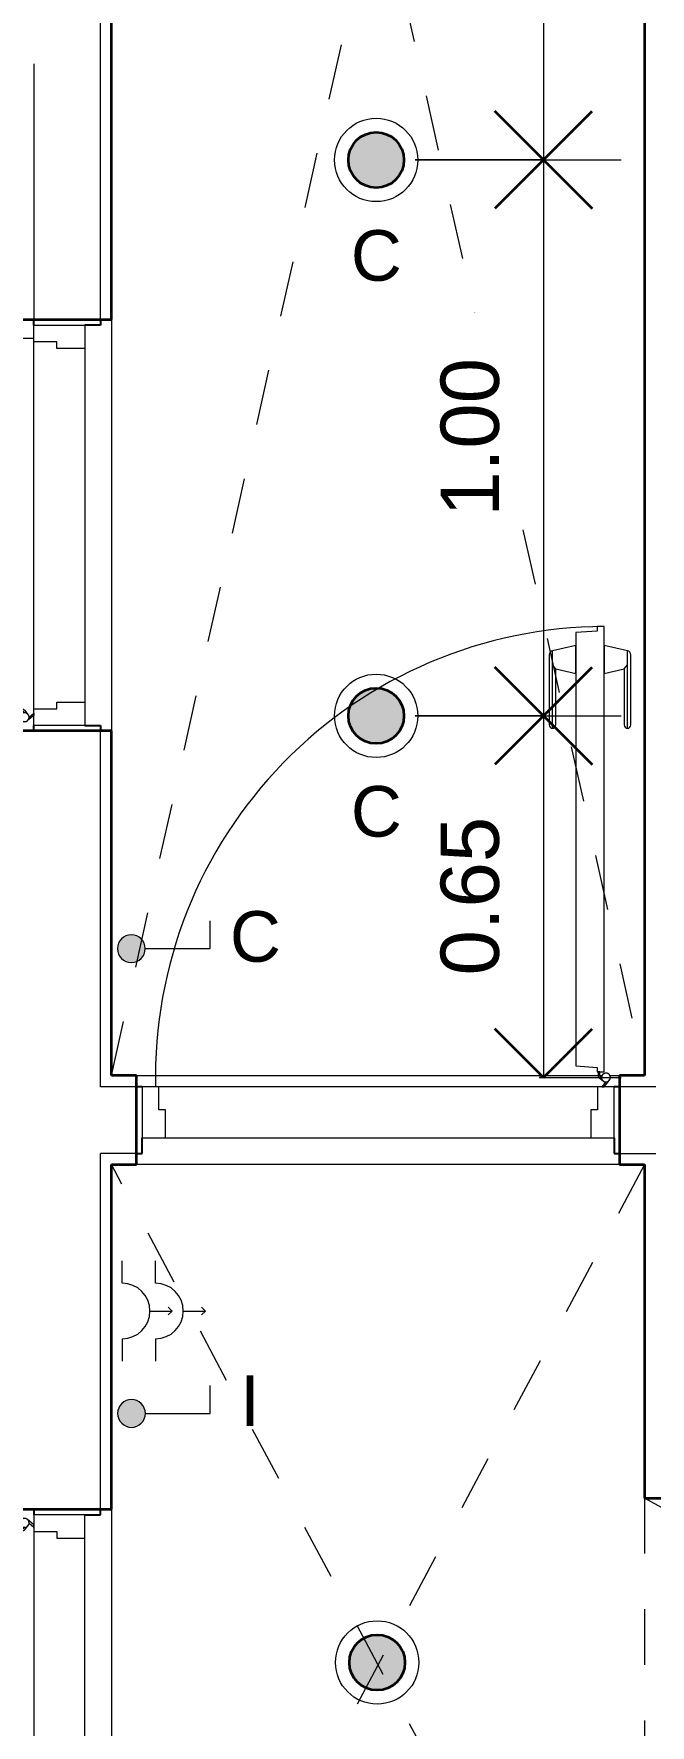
# Model space of a CAD drawing. Header units: metres. Extents: x -1.5 to 31.4, y -9.2 to 10.9.
# Drawn here: x 2.836 to 3.946, y -0.771 to 2.272 of the extents above; entities that cross this region are included whole.
import ezdxf

# ---------------------------------------------------------------- set-up
doc = ezdxf.new("R2010")
doc.units = ezdxf.units.M
doc.linetypes.add('Trazo', pattern=[0.0023, 0.0015, -0.0008])
for name, color, linetype, lineweight in [('A-ANNO-DIMS', 7, 'Continuous', 9), ('A-ANNO-DIMS-70', 7, 'Continuous', 9), ('A-DETL-GENF', 7, 'Continuous', 18), ('A-DETL-MEDM', 7, 'Continuous', 35), ('A-DETL-THIN', 7, 'Continuous', 18), ('A-DOOR', 7, 'Continuous', 18), ('A-WALL', 7, 'Continuous', 18), ('G-ANNO-TEXT', 7, 'Continuous', 9)]:
    doc.layers.add(name, color=color, linetype=linetype, lineweight=lineweight)
doc.layers.add('A-DETL-HDLN', color=94, linetype='Trazo', lineweight=18, true_color=0x00a600)
doc.styles.add('Arial_1', font='arial.ttf', dxfattribs={"height": 0.105})
doc.styles.add('Arial_2', font='arial.ttf', dxfattribs={"height": 0.091})
doc.dimstyles.new('Diagonal_-_Arial_1_5_mm', dxfattribs={"dimscale": 0.3048, "dimtxt": 0.107127, "dimasz": 0.287073, "dimexe": 0.459318, "dimexo": 0.229659, "dimgap": 0.160761, "dimtad": 1, "dimrnd": 0.01, "dimzin": 0, "dimdsep": 46, "dimtxsty": 'Arial_1', "dimblk1": 'OPEN30', "dimblk2": 'OPEN30', "dimsah": 1, "dimcen": 0.09, "dimaunit": 1, "dimadec": 4, "dimazin": 0, "dimtfac": 1, "dimtdec": 4, "dimtix": 1, "dimtmove": 0, "dimatfit": 3, "dimfxl": 1, "dimtvp": 1, "dimtfill": 1, "dimtolj": 1, "dimtzin": 0, "dimarcsym": 2})

# ---------------------------------------------------------------- blocks, each defined once
blk = doc.blocks.new('PUERTA PVC BLANCA - 87cm X 205cm - P1-2763259-ARQ_ELEC_PB')
at = {"layer": 'A-DETL-GENF', "color": 253, "true_color": 0xaaaaaa}
for p, q in [((0.4072, 0.8878), (0.3946, 0.8878)), ((0.3946, 0.8878), (0.3946, 0.8798)), ((0.4072, 0.0868), (0.4072, 0.8878)), ((0.3562, 0.8538), (0.3142, 0.8443)), ((0.3946, 0.8798), (0.3562, 0.8771)), ((0.3562, 0.8771), (0.3562, 0.0975)), ((0.3562, 0.8032), (0.3562, 0.8538)), ((0.4492, 0.8443), (0.4072, 0.8538)), ((0.4072, 0.8538), (0.4072, 0.8032)), ((0.3082, 0.8371), (0.3082, 0.7108)), ((0.3142, 0.7048), (0.3142, 0.8443)), ((0.4492, 0.7048), (0.4492, 0.8443)), ((0.4552, 0.7108), (0.4552, 0.8371)), ((0.3202, 0.8119), (0.3142, 0.8189)), ((0.3202, 0.7108), (0.3202, 0.8119)), ((0.3202, 0.8119), (0.3562, 0.8032)), ((0.4072, 0.8032), (0.4432, 0.8119)), ((0.4432, 0.8119), (0.4492, 0.8189)), ((0.4432, 0.8119), (0.4432, 0.7108)), ((0.3562, 0.0975), (0.3946, 0.0948)), ((0.3946, 0.0948), (0.3946, 0.0868)), ((0.3946, 0.0868), (0.4072, 0.0868)), ((0.3995, 0.0868), (0.3964, 0.0868)), ((0.3964, 0.0868), (0.3964, 0.0791)), ((0.3975, 0.0768), (0.4052, 0.0704)), ((0.3995, 0.0792), (0.3995, 0.0868)), ((0.4023, 0.0768), (0.3995, 0.0792)), ((0.41, 0.0685), (0.4029, 0.06)), ((0.4069, 0.06), (0.4164, 0.0714)), ((-0.395, 0.06), (-0.425, 0.06)), ((-0.425, 0.06), (-0.425, -0.032)), ((-0.395, 0.0185), (-0.395, 0.06)), ((0.395, 0.06), (-0.395, 0.06)), ((0.395, 0.06), (0.395, 0.0185)), ((0.425, 0.06), (0.395, 0.06)), ((0.4029, 0.06), (0.4069, 0.06)), ((0.425, -0.032), (0.425, 0.06)), ((-0.383, 0.0185), (-0.395, 0.0185)), ((-0.383, -0.032), (-0.383, 0.0185)), ((0.395, 0.0185), (0.383, 0.0185)), ((0.383, 0.0185), (0.383, -0.032)), ((-0.425, -0.032), (-0.383, -0.032)), ((-0.383, -0.032), (0.383, -0.032)), ((0.383, -0.032), (0.425, -0.032))]:
    blk.add_line(p, q, dxfattribs=at)
for centre, radius, start, end in [((0.4103, 0.0765), 0.8113, 90.2189, 181.1653), ((0.3159, 0.8368), 0.0077, 102.7453, 177.9502), ((0.4475, 0.8368), 0.0077, 2.0498, 77.2547), ((0.3142, 0.7108), 0.006, 180, 0), ((0.4492, 0.7108), 0.006, 180, 360), ((0.3994, 0.0791), 0.003, 180, 230.0009), ((0.4103, 0.0765), 0.008, 320.0449, 267.8154), ((0.4103, 0.0765), 0.008, 230.0009, 177.8154)]:
    blk.add_arc(centre, radius, start, end, dxfattribs=at)
at = {"layer": 'A-DOOR', "color": 253, "lineweight": 25, "true_color": 0xaaaaaa}
for p, q in [((-0.425, 0.06), (-0.435, 0.06)), ((-0.435, 0.06), (-0.435, -0.06)), ((0.435, 0.06), (0.425, 0.06)), ((0.435, -0.06), (0.435, 0.06)), ((-0.435, -0.06), (-0.425, -0.06)), ((-0.425, -0.06), (-0.425, -0.032)), ((0.425, -0.032), (0.425, -0.06)), ((0.425, -0.06), (0.435, -0.06))]:
    blk.add_line(p, q, dxfattribs=at)
blk = doc.blocks.new('PUERTA PVC BLANCA - 74cm X 205cm - P3-2763683-ARQ_ELEC_PB')
at = {"layer": 'A-DETL-GENF', "color": 253, "true_color": 0xaaaaaa}
for p, q in [((0.3296, 0.7498), (0.2912, 0.7471)), ((0.2912, 0.7471), (0.2912, 0.0975)), ((0.3422, 0.7578), (0.3296, 0.7578)), ((0.3296, 0.7578), (0.3296, 0.7498)), ((0.3422, 0.0868), (0.3422, 0.7578)), ((0.2432, 0.7071), (0.2432, 0.5808)), ((0.2912, 0.7238), (0.2492, 0.7143)), ((0.2492, 0.5748), (0.2492, 0.7143)), ((0.2912, 0.6732), (0.2912, 0.7238)), ((0.3842, 0.7143), (0.3422, 0.7238)), ((0.3422, 0.7238), (0.3422, 0.6732)), ((0.3842, 0.5748), (0.3842, 0.7143)), ((0.3902, 0.5808), (0.3902, 0.7071)), ((0.2552, 0.6819), (0.2492, 0.6889)), ((0.2552, 0.5808), (0.2552, 0.6819)), ((0.2552, 0.6819), (0.2912, 0.6732)), ((0.3422, 0.6732), (0.3782, 0.6819)), ((0.3782, 0.6819), (0.3842, 0.6889)), ((0.3782, 0.6819), (0.3782, 0.5808)), ((0.2912, 0.0975), (0.3296, 0.0948)), ((0.3296, 0.0948), (0.3296, 0.0868)), ((0.3296, 0.0868), (0.3422, 0.0868)), ((0.3345, 0.0868), (0.3314, 0.0868)), ((0.3314, 0.0868), (0.3314, 0.0791)), ((0.3325, 0.0768), (0.3402, 0.0704)), ((0.3345, 0.0792), (0.3345, 0.0868)), ((0.3373, 0.0768), (0.3345, 0.0792)), ((0.345, 0.0685), (0.3379, 0.06)), ((0.3419, 0.06), (0.3514, 0.0714)), ((-0.33, 0.06), (-0.36, 0.06)), ((-0.36, 0.06), (-0.36, -0.032)), ((-0.33, 0.0185), (-0.33, 0.06)), ((0.33, 0.06), (-0.33, 0.06)), ((0.33, 0.06), (0.33, 0.0185)), ((0.36, 0.06), (0.33, 0.06)), ((0.3379, 0.06), (0.3419, 0.06)), ((0.36, -0.032), (0.36, 0.06)), ((-0.318, 0.0185), (-0.33, 0.0185)), ((-0.318, -0.032), (-0.318, 0.0185)), ((0.33, 0.0185), (0.318, 0.0185)), ((0.318, 0.0185), (0.318, -0.032)), ((-0.36, -0.032), (-0.318, -0.032)), ((-0.318, -0.032), (0.318, -0.032)), ((0.318, -0.032), (0.36, -0.032))]:
    blk.add_line(p, q, dxfattribs=at)
for centre, radius, start, end in [((0.3453, 0.0765), 0.6813, 90.2607, 181.3877), ((0.2509, 0.7068), 0.0077, 102.7453, 177.9502), ((0.3825, 0.7068), 0.0077, 2.0498, 77.2547), ((0.2492, 0.5808), 0.006, 180, 360), ((0.3842, 0.5808), 0.006, 180, 360), ((0.3344, 0.0791), 0.003, 180, 230.0009), ((0.3453, 0.0765), 0.008, 320.0449, 267.8154), ((0.3453, 0.0765), 0.008, 230.0009, 177.8154)]:
    blk.add_arc(centre, radius, start, end, dxfattribs=at)
at = {"layer": 'A-DOOR', "color": 253, "lineweight": 25, "true_color": 0xaaaaaa}
for p, q in [((-0.36, 0.06), (-0.37, 0.06)), ((-0.37, 0.06), (-0.37, -0.06)), ((0.37, 0.06), (0.36, 0.06)), ((0.37, -0.06), (0.37, 0.06)), ((-0.37, -0.06), (-0.36, -0.06)), ((-0.36, -0.06), (-0.36, -0.032)), ((0.36, -0.032), (0.36, -0.06)), ((0.36, -0.06), (0.37, -0.06))]:
    blk.add_line(p, q, dxfattribs=at)
blk = doc.blocks.new('PUERTA PVC BLANCA - 74cm X 205cm - P3-2776974-ARQ_ELEC_PB')
at = {"layer": 'A-DETL-GENF', "color": 253, "true_color": 0xaaaaaa}
for p, q in [((-0.36, 0.032), (-0.318, 0.032)), ((-0.36, -0.06), (-0.36, 0.032)), ((-0.318, 0.032), (-0.318, -0.0185)), ((-0.318, 0.032), (0.318, 0.032)), ((0.318, 0.032), (0.36, 0.032)), ((0.318, -0.0185), (0.318, 0.032)), ((0.36, 0.032), (0.36, -0.06)), ((-0.33, -0.0185), (-0.33, -0.06)), ((-0.318, -0.0185), (-0.33, -0.0185)), ((0.33, -0.0185), (0.318, -0.0185)), ((0.33, -0.06), (0.33, -0.0185)), ((-0.33, -0.06), (-0.36, -0.06)), ((0.33, -0.06), (-0.33, -0.06)), ((0.36, -0.06), (0.33, -0.06)), ((0.3379, -0.06), (0.3419, -0.06)), ((0.345, -0.0685), (0.3379, -0.06)), ((0.3419, -0.06), (0.3514, -0.0714)), ((0.3296, -0.0948), (0.3296, -0.0868)), ((0.3296, -0.0868), (0.3422, -0.0868)), ((0.3314, -0.0868), (0.3314, -0.0791)), ((0.3345, -0.0868), (0.3314, -0.0868)), ((0.3325, -0.0768), (0.3402, -0.0704)), ((0.3373, -0.0768), (0.3345, -0.0792)), ((0.3345, -0.0792), (0.3345, -0.0868)), ((0.3422, -0.0868), (0.3422, -0.7578)), ((0.2912, -0.0975), (0.3296, -0.0948)), ((0.2912, -0.7471), (0.2912, -0.0975)), ((0.2492, -0.5748), (0.2492, -0.7143)), ((0.3842, -0.5748), (0.3842, -0.7143)), ((0.2432, -0.7071), (0.2432, -0.5808)), ((0.2552, -0.5808), (0.2552, -0.6819)), ((0.3782, -0.6819), (0.3782, -0.5808)), ((0.3902, -0.5808), (0.3902, -0.7071)), ((0.2552, -0.6819), (0.2492, -0.6889)), ((0.2552, -0.6819), (0.2912, -0.6732)), ((0.2912, -0.6732), (0.2912, -0.7238)), ((0.3422, -0.7238), (0.3422, -0.6732)), ((0.3422, -0.6732), (0.3782, -0.6819)), ((0.3782, -0.6819), (0.3842, -0.6889)), ((0.2912, -0.7238), (0.2492, -0.7143)), ((0.3842, -0.7143), (0.3422, -0.7238)), ((0.3296, -0.7498), (0.2912, -0.7471)), ((0.3296, -0.7578), (0.3296, -0.7498)), ((0.3422, -0.7578), (0.3296, -0.7578))]:
    blk.add_line(p, q, dxfattribs=at)
for centre, radius, start, end in [((0.3453, -0.0765), 0.6813, 178.6123, 269.7393), ((0.3344, -0.0791), 0.003, 129.9991, 180), ((0.3453, -0.0765), 0.008, 92.1846, 39.9551), ((0.3453, -0.0765), 0.008, 182.1846, 129.9991), ((0.2492, -0.5808), 0.006, 0, 180), ((0.3842, -0.5808), 0.006, 0, 180), ((0.2509, -0.7068), 0.0077, 182.0498, 257.2547), ((0.3825, -0.7068), 0.0077, 282.7453, 357.9502)]:
    blk.add_arc(centre, radius, start, end, dxfattribs=at)
at = {"layer": 'A-DOOR', "color": 253, "lineweight": 25, "true_color": 0xaaaaaa}
for p, q in [((-0.37, -0.06), (-0.37, 0.06)), ((-0.37, 0.06), (-0.36, 0.06)), ((-0.36, 0.06), (-0.36, 0.032)), ((0.36, 0.06), (0.37, 0.06)), ((0.36, 0.032), (0.36, 0.06)), ((0.37, 0.06), (0.37, -0.06)), ((-0.36, -0.06), (-0.37, -0.06)), ((0.37, -0.06), (0.36, -0.06))]:
    blk.add_line(p, q, dxfattribs=at)
blk = doc.blocks.new('DIMBLOCK13-ARQ_ELEC_PB')
at = {"layer": 'A-ANNO-DIMS-70', "lineweight": 35, "transparency": 16777216}
for p, q in [((3.7536, 3.0449), (3.6661, 3.1324)), ((3.7536, 3.0449), (3.8411, 3.1324)), ((3.7536, 3.0449), (3.6661, 2.9574)), ((3.7536, 3.0449), (3.8411, 2.9574)), ((3.7536, 2.0449), (3.6661, 2.1324)), ((3.7536, 2.0449), (3.8411, 2.1324)), ((3.7536, 2.0449), (3.6661, 1.9574)), ((3.7536, 2.0449), (3.8411, 1.9574))]:
    blk.add_line(p, q, dxfattribs=at)
at = {"layer": 'A-ANNO-DIMS-70', "transparency": 16777216}
for p, q in [((3.5223, 3.0449), (3.8936, 3.0449)), ((3.7536, 3.0449), (3.5223, 3.0449)), ((3.7536, 3.0449), (3.7536, 2.0449)), ((3.5223, 2.0449), (3.8936, 2.0449)), ((3.7536, 2.0449), (3.5223, 2.0449))]:
    blk.add_line(p, q, dxfattribs=at)
at = {"layer": 'A-ANNO-DIMS-70', "color": 0, "transparency": 16777216, "insert": (3.5683, 2.4032), "char_height": 0.105, "width": 0.34017, "attachment_point": 1, "rotation": 90, "line_spacing_factor": 0.941778, "style": 'Arial_1', "bg_fill": 3, "box_fill_scale": 1.25, "bg_fill_color": 9, "bg_fill_true_color": 13158600, "bg_fill_transparency": 0}
blk.add_mtext('1.00', dxfattribs=at)
blk = doc.blocks.new('_Open30')
at = {"color": 0, "linetype": 'ByBlock', "lineweight": -2}
for p, q in [((-1, 0.268), (0, 0)), ((0, 0), (-1, -0.268)), ((0, 0), (-1, 0))]:
    blk.add_line(p, q, dxfattribs=at)
blk = doc.blocks.new('DIMBLOCK14-ARQ_ELEC_PB')
at = {"layer": 'A-ANNO-DIMS-70', "lineweight": 35, "transparency": 16777216}
for p, q in [((3.7536, 2.0449), (3.6661, 2.1324)), ((3.7536, 2.0449), (3.8411, 2.1324)), ((3.7536, 2.0449), (3.6661, 1.9574)), ((3.7536, 2.0449), (3.8411, 1.9574)), ((3.7536, 1.0449), (3.6661, 1.1324)), ((3.7536, 1.0449), (3.8411, 1.1324)), ((3.7536, 1.0449), (3.6661, 0.9574)), ((3.7536, 1.0449), (3.8411, 0.9574))]:
    blk.add_line(p, q, dxfattribs=at)
at = {"layer": 'A-ANNO-DIMS-70', "transparency": 16777216}
for p, q in [((3.5223, 2.0449), (3.8936, 2.0449)), ((3.7536, 2.0449), (3.5223, 2.0449)), ((3.7536, 2.0449), (3.7536, 1.0449)), ((3.5223, 1.0449), (3.8936, 1.0449)), ((3.7536, 1.0449), (3.5223, 1.0449))]:
    blk.add_line(p, q, dxfattribs=at)
at = {"layer": 'A-ANNO-DIMS-70', "color": 0, "transparency": 16777216, "insert": (3.5683, 1.4032), "char_height": 0.105, "width": 0.34017, "attachment_point": 1, "rotation": 90, "line_spacing_factor": 0.941778, "style": 'Arial_1', "bg_fill": 3, "box_fill_scale": 1.25, "bg_fill_color": 9, "bg_fill_true_color": 13158600, "bg_fill_transparency": 0}
blk.add_mtext('1.00', dxfattribs=at)
blk = doc.blocks.new('DIMBLOCK15-ARQ_ELEC_PB')
at = {"layer": 'A-ANNO-DIMS-70', "lineweight": 35, "transparency": 16777216}
for p, q in [((3.7536, 1.0449), (3.6661, 1.1324)), ((3.7536, 1.0449), (3.8411, 1.1324)), ((3.7536, 1.0449), (3.6661, 0.9574)), ((3.7536, 1.0449), (3.8411, 0.9574)), ((3.7536, 0.3942), (3.6661, 0.4817)), ((3.7536, 0.3942), (3.8411, 0.4817))]:
    blk.add_line(p, q, dxfattribs=at)
at = {"layer": 'A-ANNO-DIMS-70', "transparency": 16777216}
for p, q in [((3.5223, 1.0449), (3.8936, 1.0449)), ((3.7536, 1.0449), (3.5223, 1.0449)), ((3.7536, 1.0449), (3.7536, 0.3942)), ((3.7455, 0.3942), (3.8936, 0.3942)), ((3.7536, 0.3942), (3.7455, 0.3942))]:
    blk.add_line(p, q, dxfattribs=at)
at = {"layer": 'A-ANNO-DIMS-70', "color": 0, "transparency": 16777216, "insert": (3.5683, 0.5778), "char_height": 0.105, "width": 0.34017, "attachment_point": 1, "rotation": 90, "line_spacing_factor": 0.941778, "style": 'Arial_1', "bg_fill": 3, "box_fill_scale": 1.25, "bg_fill_color": 9, "bg_fill_true_color": 13158600, "bg_fill_transparency": 0}
blk.add_mtext('0.65', dxfattribs=at)

msp = doc.modelspace()

# ---------------------------------------------------------------- hatches: boundary and pattern name
at = {"layer": 'A-DETL-GENF', "true_color": 0xff0000}
for points in [[(3.4523, 1.9949), (3.4653, 1.9966), (3.4773, 2.0016), (3.4877, 2.0096), (3.4956, 2.0199), (3.5006, 2.032), (3.5023, 2.0449), (3.5006, 2.0579), (3.4956, 2.0699), (3.4877, 2.0803), (3.4773, 2.0882), (3.4653, 2.0932), (3.4523, 2.0949), (3.4394, 2.0932), (3.4273, 2.0882), (3.417, 2.0803), (3.409, 2.0699), (3.404, 2.0579), (3.4023, 2.0449), (3.404, 2.032), (3.409, 2.0199), (3.417, 2.0096), (3.4273, 2.0016), (3.4394, 1.9966)], [(3.4523, 0.9949), (3.4653, 0.9966), (3.4773, 1.0016), (3.4877, 1.0096), (3.4956, 1.0199), (3.5006, 1.032), (3.5023, 1.0449), (3.5006, 1.0579), (3.4956, 1.0699), (3.4877, 1.0803), (3.4773, 1.0882), (3.4653, 1.0932), (3.4523, 1.0949), (3.4394, 1.0932), (3.4273, 1.0882), (3.417, 1.0803), (3.409, 1.0699), (3.404, 1.0579), (3.4023, 1.0449), (3.404, 1.032), (3.409, 1.0199), (3.417, 1.0096), (3.4273, 1.0016), (3.4394, 0.9966)], [(3.0114, 0.6011), (3.0179, 0.602), (3.0239, 0.6045), (3.0291, 0.6084), (3.0331, 0.6136), (3.0356, 0.6196), (3.0364, 0.6261), (3.0356, 0.6326), (3.0331, 0.6386), (3.0291, 0.6438), (3.0239, 0.6478), (3.0179, 0.6503), (3.0114, 0.6511), (3.005, 0.6503), (2.9989, 0.6478), (2.9938, 0.6438), (2.9898, 0.6386), (2.9873, 0.6326), (2.9864, 0.6261), (2.9873, 0.6196), (2.9898, 0.6136), (2.9938, 0.6084), (2.9989, 0.6045), (3.005, 0.602)], [(3.0117, -0.2351), (3.0181, -0.2343), (3.0263, -0.2301), (3.0293, -0.2278), (3.0333, -0.2226), (3.0358, -0.2166), (3.0367, -0.2101), (3.0358, -0.2037), (3.0333, -0.1976), (3.0293, -0.1924), (3.0242, -0.1885), (3.0181, -0.186), (3.0117, -0.1851), (3.0052, -0.186), (2.9992, -0.1885), (2.994, -0.1924), (2.99, -0.1976), (2.9875, -0.2037), (2.9867, -0.2101), (2.9875, -0.2166), (2.99, -0.2226), (2.994, -0.2278), (2.9992, -0.2318), (3.0052, -0.2343)], [(3.4541, -0.7081), (3.467, -0.7064), (3.4791, -0.7014), (3.4894, -0.6934), (3.4974, -0.6831), (3.5024, -0.671), (3.5041, -0.6581), (3.5024, -0.6451), (3.4974, -0.6331), (3.4894, -0.6227), (3.4791, -0.6148), (3.467, -0.6098), (3.4541, -0.6081), (3.4411, -0.6098), (3.4291, -0.6148), (3.4187, -0.6227), (3.4108, -0.6331), (3.4058, -0.6451), (3.4041, -0.6581), (3.4058, -0.671), (3.4108, -0.6831), (3.4187, -0.6934), (3.4291, -0.7014), (3.4411, -0.7064)]]:
    msp.add_hatch(color=1, dxfattribs=at).paths.add_polyline_path(points)

# ---------------------------------------------------------------- linework, layer by layer
at = {"layer": 'A-DETL-HDLN'}
for p, q in [((2.9757, 0.3977), (3.9357, 4.6977)), ((2.9757, 4.6977), (3.9357, 0.3977)), ((3.9357, -1.5623), (2.9757, 0.2377)), ((3.9357, 0.2377), (2.9757, -1.5623)), ((3.9357, -0.3623), (3.9357, -1.5623)), ((6.0857, -1.5623), (3.9357, -0.3623))]:
    msp.add_line(p, q, dxfattribs=at)
at = {"layer": 'A-DETL-MEDM', "color": 1, "true_color": 0xff0000}
for centre in [(3.4523, 2.0449), (3.4523, 1.0449), (3.4541, -0.6581)]:
    msp.add_circle(centre, 0.05, dxfattribs=at)
at = {"layer": 'A-DETL-THIN', "color": 1, "true_color": 0xff0000}
for p, q in [((3.1532, 0.6261), (3.1532, 0.6761)), ((3.0364, 0.6261), (3.1532, 0.6261)), ((2.9949, 0.0242), (2.9949, 0.0642)), ((3.0549, 0.0242), (3.0549, 0.0642)), ((3.0449, -0.0258), (3.0849, -0.0258)), ((3.0849, -0.0258), (3.0778, -0.0187)), ((3.0849, -0.0258), (3.0778, -0.0329)), ((3.1049, -0.0258), (3.1449, -0.0258)), ((3.1449, -0.0258), (3.1378, -0.0187)), ((3.1449, -0.0258), (3.1378, -0.0329)), ((2.9949, -0.0758), (2.9949, -0.1158)), ((3.0549, -0.0758), (3.0549, -0.1158)), ((3.1534, -0.2101), (3.1534, -0.1601)), ((3.0367, -0.2101), (3.1534, -0.2101))]:
    msp.add_line(p, q, dxfattribs=at)
for centre in [(3.4523, 2.0449), (3.4523, 1.0449), (3.4541, -0.6581)]:
    msp.add_circle(centre, 0.075, dxfattribs=at)
for centre, radius, start, end in [((3.4523, 2.0449), 0.05, 360, 180), ((3.4523, 2.0449), 0.05, 180, 360), ((3.4523, 1.0449), 0.05, 0, 180), ((3.4523, 1.0449), 0.05, 180, 360), ((3.0114, 0.6261), 0.025, 0, 180), ((3.0114, 0.6261), 0.025, 180, 360), ((2.9949, -0.0258), 0.05, 270, 90), ((3.0549, -0.0258), 0.05, 270, 90), ((3.0117, -0.2101), 0.025, 0, 180), ((3.0117, -0.2101), 0.025, 180, 360), ((3.4541, -0.6581), 0.05, 360, 180), ((3.4541, -0.6581), 0.05, 180, 360)]:
    msp.add_arc(centre, radius, start, end, dxfattribs=at)
at = {"layer": 'A-WALL', "color": 253, "lineweight": 35, "true_color": 0xaaaaaa}
for p, q in [((3.9357, 8.3777), (3.9357, 0.3977)), ((2.9757, 1.7577), (2.9757, 3.0577)), ((2.7957, 1.7577), (2.9757, 1.7577)), ((2.9757, 1.0177), (2.7957, 1.0177)), ((2.9757, 0.3977), (2.9757, 1.0177)), ((3.0207, 0.3977), (2.9757, 0.3977)), ((3.0207, 0.2377), (3.0207, 0.3977)), ((3.8907, 0.3977), (3.8907, 0.2377)), ((3.9357, 0.3977), (3.8907, 0.3977)), ((2.9757, -0.3823), (2.9757, 0.2377)), ((2.9757, 0.2377), (3.0207, 0.2377)), ((3.8907, 0.2377), (3.9357, 0.2377)), ((3.9357, 0.2377), (3.9357, -0.3623)), ((3.9357, -0.3623), (4.1557, -0.3623)), ((2.7957, -0.3823), (2.9757, -0.3823))]:
    msp.add_line(p, q, dxfattribs=at)
at = {"layer": 'A-WALL', "color": 253, "true_color": 0xaaaaaa}
for p, q in [((2.9557, 1.7577), (2.9557, 3.0377)), ((2.8357, 2.2177), (2.8357, 1.7577)), ((2.9757, 1.7577), (2.9757, 1.0177)), ((2.9557, 0.3777), (2.9557, 1.0177)), ((3.0207, 0.3977), (3.8521, 0.3977)), ((3.8552, 0.3977), (3.8589, 0.3977)), ((3.8732, 0.3977), (3.8907, 0.3977)), ((3.0207, 0.3777), (2.9557, 0.3777)), ((3.9557, 0.3777), (3.8907, 0.3777)), ((2.9557, -0.3823), (2.9557, 0.2577)), ((3.0207, 0.2577), (2.9557, 0.2577)), ((3.8907, 0.2577), (3.9557, 0.2577)), ((3.8907, 0.2377), (3.0207, 0.2377)), ((2.9757, -0.3823), (2.9757, -1.1223))]:
    msp.add_line(p, q, dxfattribs=at)

# ---------------------------------------------------------------- block references
at = {"layer": 'A-DOOR', "color": 253, "true_color": 0xaaaaaa}
for name, p, rotation in [('PUERTA PVC BLANCA - 74cm X 205cm - P3-2776974-ARQ_ELEC_PB', (2.8957, 1.3877), 269.9999999999999), ('PUERTA PVC BLANCA - 74cm X 205cm - P3-2763683-ARQ_ELEC_PB', (2.8957, -0.7523), 89.99999999999991)]:
    msp.add_blockref(name, p, dxfattribs=dict(at, rotation=rotation))
msp.add_blockref('PUERTA PVC BLANCA - 87cm X 205cm - P1-2763259-ARQ_ELEC_PB', (3.4557, 0.3177), dxfattribs=at)

# ---------------------------------------------------------------- texts
at = {"layer": 'G-ANNO-TEXT', "color": 1, "true_color": 0xff0000, "char_height": 0.091, "attachment_point": 1, "style": 'Arial_2'}
for s, insert, width in [('C', (3.4067, 1.9186), 0.112236), ('C', (3.4067, 0.9186), 0.112236), ('C', (3.1889, 0.6935), 0.112236), ('I', (3.2073, -0.1414), 0.044894)]:
    msp.add_mtext(s, dxfattribs=dict(at, insert=insert, width=width))

# ---------------------------------------------------------------- next in the draw order: dimensions: what is measured, and where the dimension line sits
at = {"layer": 'A-ANNO-DIMS'}
dim = msp.add_linear_dim(base=(3.7536, 2.0449), p1=(3.4523, 3.0449), p2=(3.4523, 2.0449), angle=90, dimstyle='Diagonal_-_Arial_1_5_mm', override={"dimpost": '<>', "dimfxl": 1}, dxfattribs=at)
dim.commit()
dim.dimension.update_dxf_attribs({"geometry": 'DIMBLOCK13-ARQ_ELEC_PB', "text_midpoint": (3.651, 2.5449)})

# ---------------------------------------------------------------- next in the draw order: dimensions: what is measured, and where the dimension line sits
dim = msp.add_linear_dim(base=(3.7536, 1.0449), p1=(3.4523, 2.0449), p2=(3.4523, 1.0449), angle=90, dimstyle='Diagonal_-_Arial_1_5_mm', override={"dimpost": '<>', "dimfxl": 1}, dxfattribs=at)
dim.commit()
dim.dimension.update_dxf_attribs({"geometry": 'DIMBLOCK14-ARQ_ELEC_PB', "text_midpoint": (3.651, 1.5449)})

# ---------------------------------------------------------------- next in the draw order: dimensions: what is measured, and where the dimension line sits
dim = msp.add_linear_dim(base=(3.7536, 0.3942), p1=(3.4523, 1.0449), p2=(3.8155, 0.3942), angle=90, dimstyle='Diagonal_-_Arial_1_5_mm', override={"dimpost": '<>', "dimfxl": 0.745196}, dxfattribs=at)
dim.commit()
dim.dimension.update_dxf_attribs({"geometry": 'DIMBLOCK15-ARQ_ELEC_PB', "text_midpoint": (3.651, 0.7196)})

doc.saveas('drawing.dxf')
